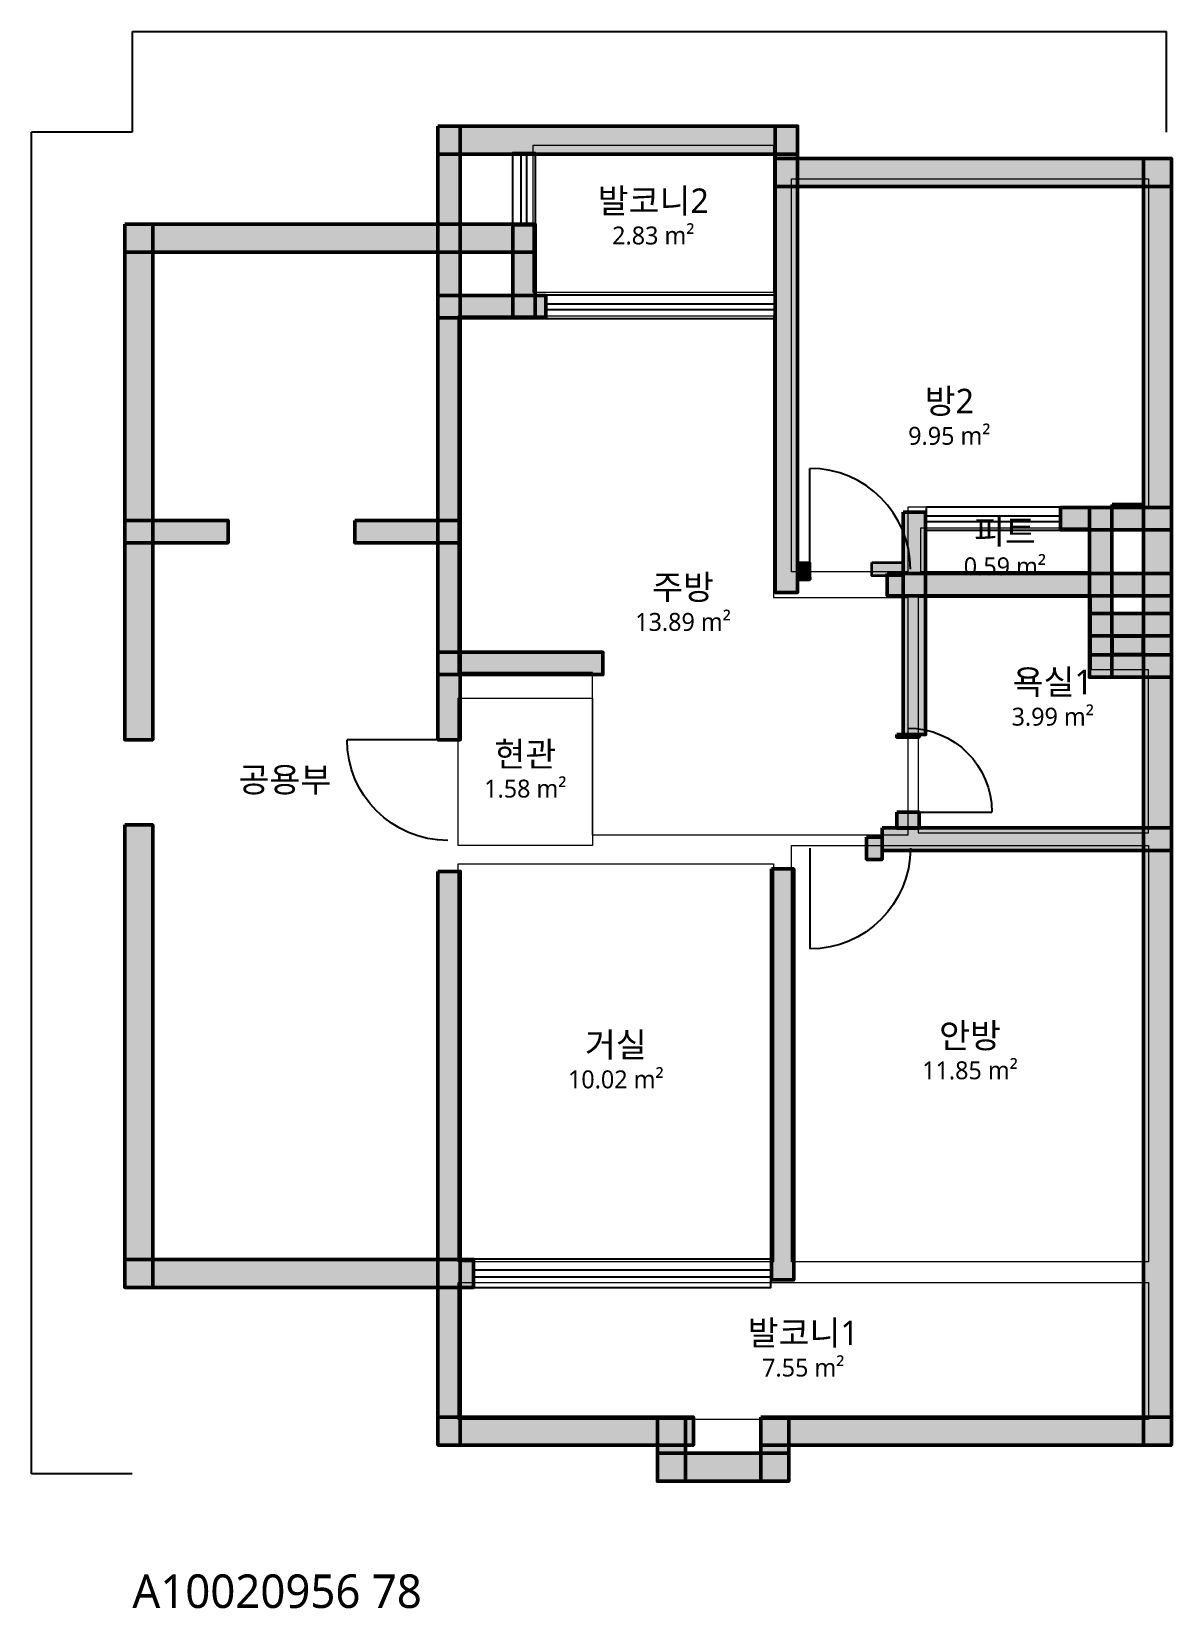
# Model space of a CAD drawing. Header units: millimetres. Extents: x -900 to 9283, y -1204 to 12887.
import ezdxf

# ---------------------------------------------------------------- set-up
doc = ezdxf.new("R2010")
doc.units = ezdxf.units.MM
for name, color, linetype, lineweight in [('A-ANNO-DIMS', 3, 'Continuous', 13), ('A-AREA', 9, 'Continuous', 13), ('A-AREA-IDEN', 7, 'Continuous', 18), ('A-AREA-PUBL', 9, 'Continuous', 13), ('A-DOOR', 4, 'Continuous', 25), ('A-GLAZ', 5, 'Continuous', 25), ('A-WALL-EXTR', 7, 'Continuous', 50), ('A-WALL-PATT', 8, 'Continuous', 9), ('A-WALL-PRTN', 8, 'Continuous', 35), ('A-WALL-STRC', 7, 'Continuous', 50)]:
    doc.layers.add(name, color=color, linetype=linetype, lineweight=lineweight)
doc.styles.add('OpenSansCondensed-Light', font='OpenSansCondensed-Light.ttf')
doc.styles.get("Standard").update_dxf_attribs({"font": 'malgun.ttf'})
doc.dimstyles.new('EZDXF', dxfattribs={"dimtxt": 0.25, "dimasz": 0.175, "dimexe": 0.375, "dimexo": 0.125, "dimgap": 0.1, "dimtad": 1, "dimlfac": 100, "dimzin": 12, "dimdsep": 46, "dimtxsty": 'OpenSansCondensed-Light', "dimblk": 'ARCHTICK', "dimcen": 2.5, "dimazin": 3, "dimtfac": 0.5, "dimtmove": 2, "dimatfit": 3})

# ---------------------------------------------------------------- blocks, each defined once
blk = doc.blocks.new('JJ-DOOR-SWING')
blk.add_line((0, 0), (0, 1000))
blk.add_arc((0, 0), 1000, 0, 90)
blk = doc.blocks.new('JJ-WIN-DOUBLE')
for p, q in [((0, 120), (1000, 120)), ((0, -120), (1000, -120))]:
    blk.add_line(p, q)
blk.add_lwpolyline([(0, -500), (1000, -500), (1000, 500), (0, 500)], close=True)
blk = doc.blocks.new('_ARCHTICK')
at = {"color": 0, "linetype": 'BYBLOCK', "const_width": 0.15}
blk.add_lwpolyline([(-0.5, -0.5), (0.5, 0.5)], dxfattribs=at)

msp = doc.modelspace()

# ---------------------------------------------------------------- hatches: boundary and pattern name
at = {"layer": 'A-WALL-PATT'}
h = msp.add_hatch(color=8, dxfattribs=at)
h.dxf.hatch_style = 1
h.paths.add_polyline_path([(2729.3, 12042.5), (2929.3, 12042.5), (2929.3, 6559.4), (2729.3, 6559.4)])
h = msp.add_hatch(color=8, dxfattribs=at)
h.dxf.hatch_style = 1
h.paths.add_polyline_path([(2730, 12042.8), (5942.7, 12042.8), (5942.7, 11792.8), (2730, 11792.8)])
h = msp.add_hatch(color=8, dxfattribs=at)
h.dxf.hatch_style = 1
h.paths.add_polyline_path([(5743.4, 12042.5), (5943.4, 12042.5), (5943.4, 7875.9), (5743.4, 7875.9)])
h = msp.add_hatch(color=8, dxfattribs=at)
h.dxf.hatch_style = 1
h.paths.add_polyline_path([(5744.1, 11754.1), (9282.5, 11754.1), (9282.5, 11504.1), (5744.1, 11504.1)])
h = msp.add_hatch(color=8, dxfattribs=at)
h.dxf.hatch_style = 1
h.paths.add_polyline_path([(9032.8, 11753.8), (9282.8, 11753.8), (9282.8, 256.4), (9032.8, 256.4)])
h = msp.add_hatch(color=8, dxfattribs=at)
h.dxf.hatch_style = 1
h.paths.add_polyline_path([(-67.3, 11164.9), (182.7, 11164.9), (182.7, 6559.4), (-67.3, 6559.4)])
h = msp.add_hatch(color=8, dxfattribs=at)
h.dxf.hatch_style = 1
h.paths.add_polyline_path([(-67, 11165.1), (3598.4, 11165.1), (3598.4, 10915.1), (-67, 10915.1)])
h = msp.add_hatch(color=8, dxfattribs=at)
h.dxf.hatch_style = 1
h.paths.add_polyline_path([(3399.1, 11164.9), (3599.1, 11164.9), (3599.1, 10328.8), (3399.1, 10328.8)])
h = msp.add_hatch(color=8, dxfattribs=at)
h.dxf.hatch_style = 1
h.paths.add_polyline_path([(2730, 10528.1), (3695.4, 10528.1), (3695.4, 10328.1), (2730, 10328.1)])
h = msp.add_hatch(color=8, dxfattribs=at)
h.dxf.hatch_style = 1
h.paths.add_polyline_path([(3598.4, 10528.1), (3695.4, 10528.1), (3695.4, 10328.1), (3598.4, 10328.1)])
h = msp.add_hatch(color=8, dxfattribs=at)
h.dxf.hatch_style = 1
h.paths.add_polyline_path([(8291.7, 8634.2), (9282.5, 8634.2), (9282.5, 8434.2), (8291.7, 8434.2)])
h = msp.add_hatch(color=8, dxfattribs=at)
h.dxf.hatch_style = 1
h.paths.add_polyline_path([(8291.7, 8634.2), (8550.3, 8634.2), (8550.3, 8434.2), (8291.7, 8434.2)])
h = msp.add_hatch(color=8, dxfattribs=at)
h.dxf.hatch_style = 1
h.paths.add_polyline_path([(8549.7, 8633.5), (8749.7, 8633.5), (8749.7, 7118.4), (8549.7, 7118.4)])
h = msp.add_hatch(color=8, dxfattribs=at)
h.dxf.hatch_style = 1
h.paths.add_polyline_path([(8753.6, 8661.2), (9030.7, 8661.2), (9030.7, 8638.1), (8753.6, 8638.1)])
h = msp.add_hatch(color=8, dxfattribs=at)
h.dxf.hatch_style = 1
h.paths.add_polyline_path([(-67, 8518.7), (854.6, 8518.7), (854.6, 8318.7), (-67, 8318.7)])
h = msp.add_hatch(color=8, dxfattribs=at)
h.dxf.hatch_style = 1
h.paths.add_polyline_path([(1986.3, 8518.7), (2928.6, 8518.7), (2928.6, 8318.7), (1986.3, 8318.7)])
h = msp.add_hatch(color=8, dxfattribs=at)
h.dxf.hatch_style = 1
h.paths.add_polyline_path([(6886.7, 8591.9), (7086.7, 8591.9), (7086.7, 6605.6), (6886.7, 6605.6)])
h = msp.add_hatch(color=8, dxfattribs=at)
h.dxf.hatch_style = 1
h.paths.add_polyline_path([(5942.7, 8143.8), (6051.3, 8143.8), (6051.3, 8023.8), (5942.7, 8023.8)])
h = msp.add_hatch(color=8, dxfattribs=at)
h.dxf.hatch_style = 1
h.paths.add_polyline_path([(6605.6, 8143.8), (6887.4, 8143.8), (6887.4, 8023.8), (6605.6, 8023.8)])
h = msp.add_hatch(color=8, dxfattribs=at)
h.dxf.hatch_style = 1
h.paths.add_polyline_path([(6744.2, 8045.2), (9282.5, 8045.2), (9282.5, 7845.2), (6744.2, 7845.2)])
h = msp.add_hatch(color=8, dxfattribs=at)
h.dxf.hatch_style = 1
h.paths.add_polyline_path([(5958.9, 8014.5), (6051.3, 8014.5), (6051.3, 7991.4), (5958.9, 7991.4)])
h = msp.add_hatch(color=8, dxfattribs=at)
h.dxf.hatch_style = 1
h.paths.add_polyline_path([(8550.3, 7687.2), (9282.5, 7687.2), (9282.5, 7487.2), (8550.3, 7487.2)])
h = msp.add_hatch(color=8, dxfattribs=at)
h.dxf.hatch_style = 1
h.paths.add_polyline_path([(8753.6, 7483.3), (9030.7, 7483.3), (9030.7, 7321.6), (8753.6, 7321.6)])
h = msp.add_hatch(color=8, dxfattribs=at)
h.dxf.hatch_style = 1
h.paths.add_polyline_path([(8753.6, 7483.3), (9030.7, 7483.3), (9030.7, 7321.6), (8753.6, 7321.6)])
h = msp.add_hatch(color=8, dxfattribs=at)
h.dxf.hatch_style = 1
h.paths.add_polyline_path([(2730, 7340.8), (4203.6, 7340.8), (4203.6, 7140.8), (2730, 7140.8)])
h = msp.add_hatch(color=8, dxfattribs=at)
h.dxf.hatch_style = 1
h.paths.add_polyline_path([(8550.3, 7317.7), (9282.5, 7317.7), (9282.5, 7117.7), (8550.3, 7117.7)])
h = msp.add_hatch(color=8, dxfattribs=at)
h.dxf.hatch_style = 1
h.paths.add_polyline_path([(6829, 6605.6), (7029, 6605.6), (7029, 6582.5), (6829, 6582.5)])
h = msp.add_hatch(color=8, dxfattribs=at)
h.dxf.hatch_style = 1
h.paths.add_polyline_path([(-67.3, 5797.2), (182.7, 5797.2), (182.7, 1665.3), (-67.3, 1665.3)])
h = msp.add_hatch(color=8, dxfattribs=at)
h.dxf.hatch_style = 1
h.paths.add_polyline_path([(6829, 5912.7), (7029, 5912.7), (7029, 5769.5), (6829, 5769.5)])
h = msp.add_hatch(color=8, dxfattribs=at)
h.dxf.hatch_style = 1
h.paths.add_polyline_path([(6559.4, 5689.4), (6698, 5689.4), (6698, 5489.4), (6559.4, 5489.4)])
h = msp.add_hatch(color=8, dxfattribs=at)
h.dxf.hatch_style = 1
h.paths.add_polyline_path([(6698, 5770.2), (9282.5, 5770.2), (9282.5, 5570.2), (6698, 5570.2)])
h = msp.add_hatch(color=8, dxfattribs=at)
h.dxf.hatch_style = 1
h.paths.add_polyline_path([(2729.3, 5381.5), (2929.3, 5381.5), (2929.3, 256.4), (2729.3, 256.4)])
h = msp.add_hatch(color=8, dxfattribs=at)
h.dxf.hatch_style = 1
h.paths.add_polyline_path([(5708.8, 5404.6), (5908.8, 5404.6), (5908.8, 1732.2), (5708.8, 1732.2)])
h = msp.add_hatch(color=8, dxfattribs=at)
h.dxf.hatch_style = 1
h.paths.add_polyline_path([(-67, 1915), (3048.7, 1915), (3048.7, 1665), (-67, 1665)])
h = msp.add_hatch(color=8, dxfattribs=at)
h.dxf.hatch_style = 1
h.paths.add_polyline_path([(2928.6, 1915), (3048.7, 1915), (3048.7, 1665), (2928.6, 1665)])
h = msp.add_hatch(color=8, dxfattribs=at)
h.dxf.hatch_style = 1
h.paths.add_polyline_path([(2730, 506.1), (5011.9, 506.1), (5011.9, 256.1), (2730, 256.1)])
h = msp.add_hatch(color=8, dxfattribs=at)
h.dxf.hatch_style = 1
h.paths.add_polyline_path([(4690.6, 505.8), (4940.6, 505.8), (4940.6, -67), (4690.6, -67)])
h = msp.add_hatch(color=8, dxfattribs=at)
h.dxf.hatch_style = 1
h.paths.add_polyline_path([(5614.5, 505.8), (5864.5, 505.8), (5864.5, -67), (5614.5, -67)])
h = msp.add_hatch(color=8, dxfattribs=at)
h.dxf.hatch_style = 1
h.paths.add_polyline_path([(5614.8, 506.1), (9282.5, 506.1), (9282.5, 256.1), (5614.8, 256.1)])
h = msp.add_hatch(color=8, dxfattribs=at)
h.dxf.hatch_style = 1
h.paths.add_polyline_path([(4690.9, 182.7), (5864.2, 182.7), (5864.2, -67.3), (4690.9, -67.3)])

# ---------------------------------------------------------------- linework, layer by layer
at = {"layer": 'A-AREA'}
for points in [[(3580, 10555.1), (3580, 11871.6), (5727.9, 11871.6), (5727.9, 10555.1)], [(6929, 8638.1), (6929, 8060.7), (5889.6, 8060.7), (5889.6, 11571.4), (9076.9, 11571.4), (9076.9, 8638.1)], [(5727.9, 7829.7), (6929, 7829.7), (6929, 5704.8), (4111.2, 5704.8), (4111.2, 7159.9), (2910.2, 7159.9), (2910.2, 10347.2), (5727.9, 10347.2)], [(7044.4, 8060.7), (7044.4, 8453.3), (8545.7, 8453.3), (8545.7, 8060.7)], [(7021.3, 7829.7), (7021.3, 5727.9), (9076.9, 5727.9), (9076.9, 7183), (8568.8, 7183), (8568.8, 7829.7)], [(2910.2, 6929), (4111.2, 6929), (4111.2, 5612.5), (2910.2, 5612.5)], [(5889.6, 1893.9), (5889.6, 5612.5), (9076.9, 5612.5), (9076.9, 1893.9)], [(5727.9, 1893.9), (2910.2, 1893.9), (2910.2, 5450.8), (5727.9, 5450.8)], [(2910.2, 485), (2910.2, 1709.1), (9076.9, 1709.1), (9076.9, 485)]]:
    msp.add_lwpolyline(points, close=True, dxfattribs=at)
at = {"layer": 'A-WALL-EXTR'}
for points in [[(2730, 12042.8), (5942.7, 12042.8), (5942.7, 11792.8), (2730, 11792.8)], [(5744.1, 11754.1), (9282.5, 11754.1), (9282.5, 11504.1), (5744.1, 11504.1)], [(9032.8, 11753.8), (9282.8, 11753.8), (9282.8, 256.4), (9032.8, 256.4)], [(-67.3, 11164.9), (182.7, 11164.9), (182.7, 6559.4), (-67.3, 6559.4)], [(-67, 11165.1), (3598.4, 11165.1), (3598.4, 10915.1), (-67, 10915.1)], [(8753.6, 8661.2), (9030.7, 8661.2), (9030.7, 8638.1), (8753.6, 8638.1)], [(5958.9, 8014.5), (6051.3, 8014.5), (6051.3, 7991.4), (5958.9, 7991.4)], [(8753.6, 7483.3), (9030.7, 7483.3), (9030.7, 7321.6), (8753.6, 7321.6)], [(8753.6, 7483.3), (9030.7, 7483.3), (9030.7, 7321.6), (8753.6, 7321.6)], [(-67.3, 5797.2), (182.7, 5797.2), (182.7, 1665.3), (-67.3, 1665.3)], [(-67, 1915), (3048.7, 1915), (3048.7, 1665), (-67, 1665)], [(2928.6, 1915), (3048.7, 1915), (3048.7, 1665), (2928.6, 1665)], [(2730, 506.1), (5011.9, 506.1), (5011.9, 256.1), (2730, 256.1)], [(4690.6, 505.8), (4940.6, 505.8), (4940.6, -67), (4690.6, -67)], [(5614.5, 505.8), (5864.5, 505.8), (5864.5, -67), (5614.5, -67)], [(5614.8, 506.1), (9282.5, 506.1), (9282.5, 256.1), (5614.8, 256.1)], [(4690.9, 182.7), (5864.2, 182.7), (5864.2, -67.3), (4690.9, -67.3)]]:
    msp.add_lwpolyline(points, close=True, dxfattribs=at)
at = {"layer": 'A-WALL-PRTN'}
for points in [[(5942.7, 8143.8), (6051.3, 8143.8), (6051.3, 8023.8), (5942.7, 8023.8)], [(6605.6, 8143.8), (6887.4, 8143.8), (6887.4, 8023.8), (6605.6, 8023.8)]]:
    msp.add_lwpolyline(points, close=True, dxfattribs=at)
at = {"layer": 'A-WALL-STRC'}
for points in [[(2729.3, 12042.5), (2929.3, 12042.5), (2929.3, 6559.4), (2729.3, 6559.4)], [(5743.4, 12042.5), (5943.4, 12042.5), (5943.4, 7875.9), (5743.4, 7875.9)], [(3399.1, 11164.9), (3599.1, 11164.9), (3599.1, 10328.8), (3399.1, 10328.8)], [(2730, 10528.1), (3695.4, 10528.1), (3695.4, 10328.1), (2730, 10328.1)], [(3598.4, 10528.1), (3695.4, 10528.1), (3695.4, 10328.1), (3598.4, 10328.1)], [(8291.7, 8634.2), (9282.5, 8634.2), (9282.5, 8434.2), (8291.7, 8434.2)], [(8291.7, 8634.2), (8550.3, 8634.2), (8550.3, 8434.2), (8291.7, 8434.2)], [(8549.7, 8633.5), (8749.7, 8633.5), (8749.7, 7118.4), (8549.7, 7118.4)], [(-67, 8518.7), (854.6, 8518.7), (854.6, 8318.7), (-67, 8318.7)], [(1986.3, 8518.7), (2928.6, 8518.7), (2928.6, 8318.7), (1986.3, 8318.7)], [(6886.7, 8591.9), (7086.7, 8591.9), (7086.7, 6605.6), (6886.7, 6605.6)], [(6744.2, 8045.2), (9282.5, 8045.2), (9282.5, 7845.2), (6744.2, 7845.2)], [(8550.3, 7687.2), (9282.5, 7687.2), (9282.5, 7487.2), (8550.3, 7487.2)], [(2730, 7340.8), (4203.6, 7340.8), (4203.6, 7140.8), (2730, 7140.8)], [(8550.3, 7317.7), (9282.5, 7317.7), (9282.5, 7117.7), (8550.3, 7117.7)], [(6829, 6605.6), (7029, 6605.6), (7029, 6582.5), (6829, 6582.5)], [(6829, 5912.7), (7029, 5912.7), (7029, 5769.5), (6829, 5769.5)], [(6559.4, 5689.4), (6698, 5689.4), (6698, 5489.4), (6559.4, 5489.4)], [(6698, 5770.2), (9282.5, 5770.2), (9282.5, 5570.2), (6698, 5570.2)], [(2729.3, 5381.5), (2929.3, 5381.5), (2929.3, 256.4), (2729.3, 256.4)], [(5708.8, 5404.6), (5908.8, 5404.6), (5908.8, 1732.2), (5708.8, 1732.2)]]:
    msp.add_lwpolyline(points, close=True, dxfattribs=at)

# ---------------------------------------------------------------- block references
at = {"layer": 'A-DOOR', "xscale": 0.9}
for p, yscale in [((6051.3, 8083.8), 0.9), ((6051.3, 5589.4), -0.9)]:
    msp.add_blockref('JJ-DOOR-SWING', p, dxfattribs=dict(at, yscale=yscale))
at = {"layer": 'A-DOOR'}
for p, xscale, yscale, rotation in [((6929, 5912.7), 0.75, -0.75, 90), ((2817.8, 6559.4), 0.9, -0.9, -90)]:
    msp.add_blockref('JJ-DOOR-SWING', p, dxfattribs=dict(at, xscale=xscale, yscale=yscale, rotation=rotation))
at = {"layer": 'A-GLAZ', "xscale": 0.6466999999999989, "yscale": 0.20786886011376465, "rotation": 90}
msp.add_blockref('JJ-WIN-DOUBLE', (3499.1, 11155.6), dxfattribs=at)
at = {"layer": 'A-GLAZ'}
for p, xscale, yscale in [((3695.4, 10428.1), 2.0556, 0.20786886011376465), ((7090.6, 8534.2), 1.2011000000000003, 0.20786886011376465), ((3048.7, 1790), 2.6561000000000003, 0.2540619401390457)]:
    msp.add_blockref('JJ-WIN-DOUBLE', p, dxfattribs=dict(at, xscale=xscale, yscale=yscale))

# ---------------------------------------------------------------- texts
at = {"layer": 'A-AREA-IDEN'}
for s, insert, char_height, attachment_point in [('발코니2', (4653.95, 11363.35), 220, 5), ('2.83 m²', (4653.95, 11063.35), 160, 5), ('방2', (7298.5, 9573.4), 220, 5), ('9.95 m²', (7298.5, 9273.4), 160, 5), ('피트', (7795.05, 8407), 220, 5), ('0.59 m²', (7795.05, 8107), 160, 5), ('주방', (4919.575, 7910.4), 220, 5), ('13.89 m²', (4919.575, 7610.4), 160, 5), ('욕실1', (8222.33333, 7063.53333), 220, 5), ('3.99 m²', (8222.33333, 6763.53333), 160, 5), ('현관', (3510.7, 6420.75), 220, 5), ('1.58 m²', (3510.7, 6120.75), 160, 5), ('거실', (4319.05, 3822.35), 220, 5), ('안방', (7483.25, 3903.2), 220, 5), ('11.85 m²', (7483.25, 3603.2), 160, 5), ('10.02 m²', (4319.05, 3522.35), 160, 5), ('발코니1', (5993.55, 1247.05), 220, 5), ('7.55 m²', (5993.55, 947.05), 160, 5), ('A10020956 78', (0, -900), 300, 1)]:
    msp.add_mtext(s, dxfattribs=dict(at, insert=insert, char_height=char_height, attachment_point=attachment_point))
at = {"layer": 'A-AREA-PUBL', "insert": (1362.7, 6189.9), "char_height": 220, "attachment_point": 5}
msp.add_mtext('공용부', dxfattribs=at)

# ---------------------------------------------------------------- dimensions: what is measured, and where the dimension line sits
at = {"layer": 'A-ANNO-DIMS'}
msp.add_linear_dim(base=(0, 12887.10427), p1=(0, 11987.10427), p2=(9238.61601, 11987.10427), dimstyle='EZDXF', dxfattribs=at).render()
msp.add_linear_dim(base=(-900, 0), p1=(0, 0), p2=(0, 11987.10427), angle=90, dimstyle='EZDXF', dxfattribs=at).render()

doc.saveas('drawing.dxf')
